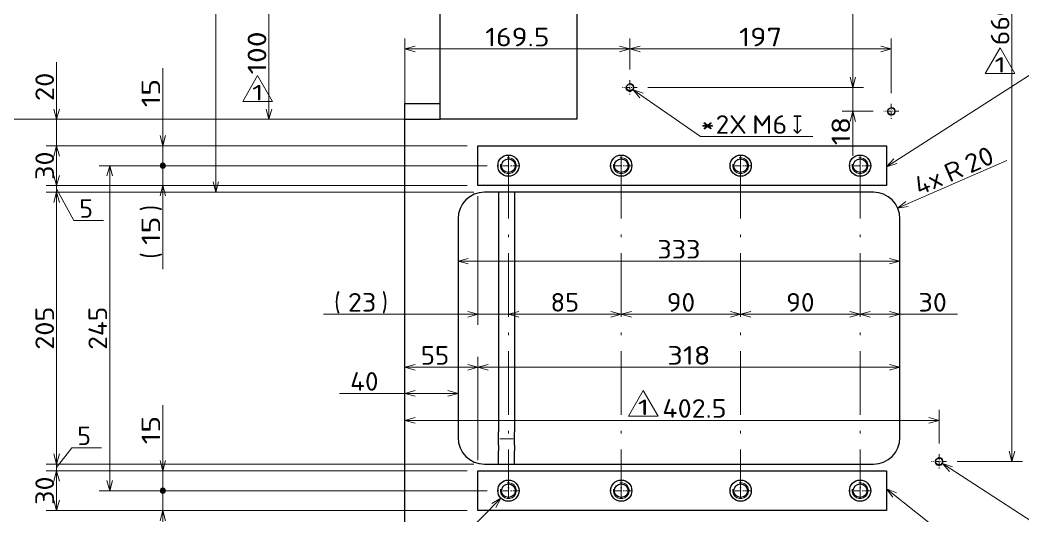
# Model space of a CAD drawing. Extents: x 0 to 1248, y -10 to 833.
# Drawn here: x 99.1 to 288.1, y 559.4 to 652.9 of the extents above; entities that cross this region are included whole.
import ezdxf
from ezdxf.enums import TextEntityAlignment as Align

# ---------------------------------------------------------------- set-up
doc = ezdxf.new("R2010")
doc.units = 0
doc.linetypes.add('DASHDOT', pattern=[18.5, 12, -3, 0.5, -3])
doc.layers.get('0').update_dxf_attribs({"lineweight": 13})
doc.styles.add('GDT', font='gdt.shx')
doc.styles.get("Standard").update_dxf_attribs({"font": 'isocp.shx'})
doc.dimstyles.get("Standard").update_dxf_attribs({"dimtxt": 2.5, "dimasz": 2.5, "dimexe": 1.25, "dimexo": 0.625, "dimtad": 1, "dimcen": 2.5, "dimadec": 0, "dimazin": 0, "dimtfac": 1, "dimtmove": 0, "dimatfit": 0, "dimfxl": 1, "dimarcsym": 0})

# ---------------------------------------------------------------- blocks, each defined once
blk = doc.blocks.new('*D2')
at = {"color": 7, "lineweight": 13}
for p, q in [((187.080863, 625.405274), (113.993362, 625.405274)), ((115.993362, 564.155274), (115.993362, 625.405274)), ((187.080863, 564.155274), (113.993362, 564.155274))]:
    blk.add_line(p, q, dxfattribs=at)
for points in [[(116.511001, 623.473424), (115.993362, 625.405274), (115.475723, 623.473424)], [(115.475723, 566.087128), (115.993362, 564.155274), (116.511001, 566.087128)]]:
    blk.add_lwpolyline(points, dxfattribs=at)
at = {"color": 7, "lineweight": 13, "width": 0.854609}
blk.add_text('245', height=3.5, rotation=90, dxfattribs=at).set_placement((115.493362, 590.720879), (115.493362, 598.839669), align=Align.FIT)
blk = doc.blocks.new('*D4')
at = {"color": 7, "lineweight": 13}
for p, q in [((189.711089, 562.734155), (133.032806, 505.498383)), ((133.032806, 505.498383), (109.585372, 505.498383))]:
    blk.add_line(p, q, dxfattribs=at)
blk.add_lwpolyline([(188.719573, 560.997231), (189.711089, 562.734155), (187.983947, 561.725694)], dxfattribs=at)
for s, width, p, p2 in [('8X', 0.953544, (111.585388, 505.998383), (117.465576, 505.998383)), ('16', 0.868247, (122.613128, 505.998383), (127.967315, 505.998383))]:
    blk.add_text(s, height=3.5, dxfattribs=dict(at, width=width)).set_placement(p, p2, align=Align.FIT)
blk.add_text('%%c', height=3.5, dxfattribs=at).set_placement((118.465576, 505.998383))
blk = doc.blocks.new('*D5')
at = {"color": 7, "lineweight": 13}
for p, q in [((290.493362, 611.217774), (290.493362, 465.405274)), ((171.618362, 550.405274), (171.618362, 465.405274)), ((171.618362, 467.405274), (290.493362, 467.405274))]:
    blk.add_line(p, q, dxfattribs=at)
for points in [[(173.550216, 467.922913), (171.618362, 467.405274), (173.550216, 466.887635)], [(288.56151, 466.887635), (290.493362, 467.405274), (288.56151, 467.922913)]]:
    blk.add_lwpolyline(points, dxfattribs=at)
at = {"color": 7, "lineweight": 13, "width": 0.8352}
blk.add_text('475.5', height=3.5, dxfattribs=at).set_placement((225.000659, 467.905274), (237.111064, 467.905274), align=Align.FIT)
blk = doc.blocks.new('*D16')
at = {"color": 7, "lineweight": 13}
blk.add_line((159.286529, 582.499329), (181.618362, 582.499329), dxfattribs=at)
for points in [[(173.550216, 583.016969), (171.618362, 582.499329), (173.550216, 581.98169)], [(179.686508, 581.98169), (181.618362, 582.499329), (179.686508, 583.016969)]]:
    blk.add_lwpolyline(points, dxfattribs=at)
at = {"color": 7, "lineweight": 13, "width": 0.868247}
blk.add_text('40', height=3.5, dxfattribs=at).set_placement((161.286529, 582.999329), (166.640716, 582.999329), align=Align.FIT)
blk = doc.blocks.new('*D17')
at = {"color": 7, "lineweight": 13}
for p, q in [((173.993362, 736.405274), (133.993362, 736.405274)), ((135.993362, 620.405274), (135.993362, 736.405274)), ((184.618362, 620.405274), (133.993362, 620.405274))]:
    blk.add_line(p, q, dxfattribs=at)
for points in [[(136.511001, 734.473424), (135.993362, 736.405274), (135.475723, 734.473424)], [(135.475723, 622.337128), (135.993362, 620.405274), (136.511001, 622.337128)]]:
    blk.add_lwpolyline(points, dxfattribs=at)
at = {"color": 7, "lineweight": 13, "width": 0.839874}
blk.add_text('464', height=3.5, rotation=90, dxfattribs=at).set_placement((135.493362, 674.345881), (135.493362, 682.464667), align=Align.FIT)
blk = doc.blocks.new('*D18')
at = {"color": 7, "lineweight": 13}
blk.add_line((181.618362, 607.405274), (264.868362, 607.405274), dxfattribs=at)
for points in [[(183.550216, 607.922913), (181.618362, 607.405274), (183.550216, 606.887635)], [(262.93651, 606.887635), (264.868362, 607.405274), (262.93651, 607.922913)]]:
    blk.add_lwpolyline(points, dxfattribs=at)
at = {"color": 7, "lineweight": 13, "width": 0.854609}
blk.add_text('333', height=3.5, dxfattribs=at).set_placement((219.183967, 607.905274), (227.302757, 607.905274), align=Align.FIT)
blk = doc.blocks.new('*D19')
at = {"color": 7, "lineweight": 13}
blk.add_line((264.451273, 617.404504), (285.005928, 626.371186), dxfattribs=at)
blk.add_lwpolyline([(266.014998, 618.651406), (264.451273, 617.404504), (266.42895, 617.702493)], dxfattribs=at)
for s, rotation, width, p, p2 in [('20', 23.568574, 0.868247, (278.065284, 623.888932), (282.972841, 626.029786)), ('R', 23.568506, 1.078998, (274.181731, 622.194787), (277.148702, 623.489083)), ('4x', 23.56849, 0.909155, (268.543028, 619.734986), (273.265149, 621.794938))]:
    blk.add_text(s, height=3.5, rotation=rotation, dxfattribs=dict(at, width=width)).set_placement(p, p2, align=Align.FIT)
blk = doc.blocks.new('*D23')
at = {"color": 7, "lineweight": 13}
for p, q in [((312.243362, 585.467774), (312.243362, 455.405274)), ((171.618362, 553.405274), (171.618362, 455.405274)), ((171.618362, 457.405274), (312.243362, 457.405274))]:
    blk.add_line(p, q, dxfattribs=at)
for points in [[(173.550216, 457.922913), (171.618362, 457.405274), (173.550216, 456.887635)], [(310.311511, 456.887635), (312.243362, 457.405274), (310.311511, 457.922913)]]:
    blk.add_lwpolyline(points, dxfattribs=at)
at = {"color": 7, "lineweight": 13, "width": 0.8352}
blk.add_text('562.5', height=3.5, dxfattribs=at).set_placement((235.875659, 457.905274), (247.986064, 457.905274), align=Align.FIT)
blk = doc.blocks.new('*D30')
at = {"color": 7, "lineweight": 13}
for p, q in [((189.84336, 659.155274), (143.993362, 659.155274)), ((145.993362, 634.155274), (145.993362, 659.155274)), ((176.243362, 634.155274), (143.993362, 634.155274))]:
    blk.add_line(p, q, dxfattribs=at)
for points in [[(146.511001, 657.223422), (145.993362, 659.155274), (145.475723, 657.223422)], [(145.475723, 636.087125), (145.993362, 634.155274), (146.511001, 636.087125)]]:
    blk.add_lwpolyline(points, dxfattribs=at)
at = {"color": 7, "lineweight": 13, "width": 0.854609}
blk.add_text('100', height=3.5, rotation=90, dxfattribs=at).set_placement((145.493362, 642.595879), (145.493362, 650.714669), align=Align.FIT)
blk = doc.blocks.new('*D31')
at = {"color": 214, "lineweight": 13}
for p, q in [((214.609386, 639.727471), (227.29277, 630.919431)), ((227.29277, 630.919431), (248.493812, 630.919431))]:
    blk.add_line(p, q, dxfattribs=at)
blk.add_lwpolyline([(216.491405, 639.050713), (214.609386, 639.727471), (215.900882, 638.200372)], dxfattribs=at)
for s, width, p, p2 in [('2X', 0.953546, (230.164043, 631.419431), (236.044246, 631.419431)), ('M6', 0.967102, (237.044246, 631.419431), (243.652774, 631.419431))]:
    blk.add_text(s, height=3.5, dxfattribs=dict(at, width=width)).set_placement(p, p2, align=Align.FIT)
at = {"color": 214, "lineweight": 13, "style": 'GDT', "width": 0.526012}
blk.add_text('x', height=3.5, dxfattribs=at).set_placement((244.65277, 631.419431), (246.493812, 631.419431), align=Align.FIT)
blk = doc.blocks.new('*D32')
at = {"color": 7, "lineweight": 13}
for p, q in [((272.243362, 573.055276), (272.243362, 579.405274)), ((171.618362, 577.405274), (272.243362, 577.405274))]:
    blk.add_line(p, q, dxfattribs=at)
for points in [[(173.550216, 577.922913), (171.618362, 577.405274), (173.550216, 576.887635)], [(270.31151, 576.887635), (272.243362, 577.405274), (270.31151, 577.922913)]]:
    blk.add_lwpolyline(points, dxfattribs=at)
at = {"color": 7, "lineweight": 13, "width": 0.8352}
blk.add_text('402.5', height=3.5, dxfattribs=at).set_placement((220.102985, 577.905274), (232.21339, 577.905274), align=Align.FIT)
blk = doc.blocks.new('*D33')
at = {"color": 7, "lineweight": 13}
for p, q in [((215.993362, 734.655274), (287.993362, 734.655274)), ((285.993362, 569.655274), (285.993362, 734.655274)), ((275.643362, 569.655274), (287.993362, 569.655274))]:
    blk.add_line(p, q, dxfattribs=at)
for points in [[(286.511, 732.723424), (285.993362, 734.655274), (285.475724, 732.723424)], [(285.475724, 571.587128), (285.993362, 569.655274), (286.511, 571.587128)]]:
    blk.add_lwpolyline(points, dxfattribs=at)
at = {"color": 7, "lineweight": 13, "width": 0.854609}
blk.add_text('660', height=3.5, rotation=90, dxfattribs=at).set_placement((285.493362, 648.095879), (285.493362, 656.214667), align=Align.FIT)
blk = doc.blocks.new('*D34')
at = {"color": 214, "lineweight": 13}
for p, q in [((272.872695, 569.2473), (294.518615, 555.21515)), ((294.518615, 555.21515), (309.84814, 555.21515))]:
    blk.add_line(p, q, dxfattribs=at)
blk.add_lwpolyline([(274.775307, 568.630807), (272.872695, 569.2473), (274.212157, 567.762093)], dxfattribs=at)
at = {"color": 214, "lineweight": 13, "width": 0.967101}
blk.add_text('M6', height=3.5, dxfattribs=at).set_placement((298.398576, 555.71515), (305.0071, 555.71515), align=Align.FIT)
at = {"color": 214, "lineweight": 13, "style": 'GDT', "width": 0.526012}
blk.add_text('x', height=3.5, dxfattribs=at).set_placement((306.0071, 555.71515), (307.848142, 555.71515), align=Align.FIT)
blk = doc.blocks.new('*D56')
at = {"color": 7, "lineweight": 13}
for p, q in [((173.993362, 736.405274), (73.993362, 736.405274)), ((75.993362, 634.155274), (75.993362, 736.405274)), ((169.618362, 634.155274), (73.993362, 634.155274))]:
    blk.add_line(p, q, dxfattribs=at)
for points in [[(76.511001, 734.473424), (75.993362, 736.405274), (75.475723, 734.473424)], [(75.475723, 636.087125), (75.993362, 634.155274), (76.511001, 636.087125)]]:
    blk.add_lwpolyline(points, dxfattribs=at)
at = {"color": 7, "lineweight": 13, "width": 0.86987}
blk.add_text('409', height=3.5, rotation=90, dxfattribs=at).set_placement((75.493362, 681.220881), (75.493362, 689.339667), align=Align.FIT)
blk = doc.blocks.new('*D57')
at = {"color": 7, "lineweight": 13}
for p, q in [((169.618362, 634.155274), (73.993362, 634.155274)), ((75.993362, 555.405274), (75.993362, 634.155274)), ((169.618362, 555.405274), (73.993362, 555.405274))]:
    blk.add_line(p, q, dxfattribs=at)
for points in [[(76.511001, 632.223424), (75.993362, 634.155274), (75.475723, 632.223424)], [(75.475723, 557.337128), (75.993362, 555.405274), (76.511001, 557.337128)]]:
    blk.add_lwpolyline(points, dxfattribs=at)
at = {"color": 7, "lineweight": 13, "width": 0.854609}
blk.add_text('315', height=3.5, rotation=90, dxfattribs=at).set_placement((75.493362, 590.720879), (75.493362, 598.839669), align=Align.FIT)
blk = doc.blocks.new('*D61')
at = {"color": 7, "lineweight": 13}
for p, q in [((176.243362, 693.905274), (83.993362, 693.905274)), ((85.993362, 549.50528), (85.993362, 693.905274)), ((176.243362, 549.50528), (83.993362, 549.50528))]:
    blk.add_line(p, q, dxfattribs=at)
for points in [[(86.511001, 691.973422), (85.993362, 693.905274), (85.475723, 691.973422)], [(85.475723, 551.437119), (85.993362, 549.50528), (86.511001, 551.437119)]]:
    blk.add_lwpolyline(points, dxfattribs=at)
at = {"color": 7, "lineweight": 13, "width": 0.8352}
blk.add_text('577.6', height=3.5, rotation=90, dxfattribs=at).set_placement((85.493362, 615.650079), (85.493362, 627.76048), align=Align.FIT)
blk = doc.blocks.new('*D66')
at = {"color": 7, "lineweight": 13}
for p, q in [((179.368362, 700.280274), (93.993362, 700.280274)), ((95.993362, 543.13028), (95.993362, 700.280274)), ((179.368362, 543.13028), (93.993362, 543.13028))]:
    blk.add_line(p, q, dxfattribs=at)
for points in [[(96.511001, 698.348423), (95.993362, 700.280274), (95.475723, 698.348423)], [(95.475723, 545.062119), (95.993362, 543.13028), (96.511001, 545.062119)]]:
    blk.add_lwpolyline(points, dxfattribs=at)
at = {"color": 7, "lineweight": 13, "width": 0.8352}
blk.add_text('628.6', height=3.5, rotation=90, dxfattribs=at).set_placement((95.493362, 615.650079), (95.493362, 627.76048), align=Align.FIT)
blk = doc.blocks.new('*D69')
at = {"color": 7, "lineweight": 13}
for p, q in [((105.993362, 624.155274), (105.993362, 644.940026)), ((169.618362, 634.155274), (103.993362, 634.155274)), ((183.368362, 629.155274), (103.993362, 629.155274))]:
    blk.add_line(p, q, dxfattribs=at)
for points in [[(105.475723, 636.087125), (105.993362, 634.155274), (106.511001, 636.087125)], [(106.511001, 627.223424), (105.993362, 629.155274), (105.475723, 627.223424)]]:
    blk.add_lwpolyline(points, dxfattribs=at)
at = {"color": 7, "lineweight": 13, "width": 0.868248}
blk.add_text('20', height=3.5, rotation=90, dxfattribs=at).set_placement((105.493362, 637.585831), (105.493362, 642.940026), align=Align.FIT)
blk = doc.blocks.new('*D70')
at = {"color": 7, "lineweight": 13}
for p, q in [((183.368362, 629.155274), (103.993362, 629.155274)), ((105.993362, 621.655274), (105.993362, 629.155274)), ((183.368362, 621.655274), (103.993362, 621.655274))]:
    blk.add_line(p, q, dxfattribs=at)
for points in [[(106.511001, 627.223424), (105.993362, 629.155274), (105.475723, 627.223424)], [(105.475723, 623.587125), (105.993362, 621.655274), (106.511001, 623.587125)]]:
    blk.add_lwpolyline(points, dxfattribs=at)
at = {"color": 7, "lineweight": 13, "width": 0.868247}
blk.add_text('30', height=3.5, rotation=90, dxfattribs=at).set_placement((105.493362, 622.728181), (105.493362, 628.082368), align=Align.FIT)
blk = doc.blocks.new('*D71')
at = {"color": 7, "lineweight": 13}
for p, q in [((105.993362, 615.405274), (105.993362, 626.655274)), ((183.368362, 621.655274), (103.993362, 621.655274)), ((184.618362, 620.405274), (103.993362, 620.405274)), ((105.993362, 621.030274), (109.255126, 615.082978)), ((109.255126, 615.082978), (114.844726, 615.082978))]:
    blk.add_line(p, q, dxfattribs=at)
for points in [[(105.475723, 623.587125), (105.993362, 621.655274), (106.511001, 623.587125)], [(106.511001, 618.47342), (105.993362, 620.405274), (105.475723, 618.47342)]]:
    blk.add_lwpolyline(points, dxfattribs=at)
at = {"color": 7, "lineweight": 13, "width": 0.913976}
blk.add_text('5', height=3.5, dxfattribs=at).set_placement((110.255126, 615.582978), (112.844726, 615.582978), align=Align.FIT)
blk = doc.blocks.new('*D72')
at = {"color": 7, "lineweight": 13}
for p, q in [((184.618362, 620.405274), (103.993362, 620.405274)), ((105.993362, 569.155274), (105.993362, 620.405274)), ((184.618362, 569.155274), (103.993362, 569.155274))]:
    blk.add_line(p, q, dxfattribs=at)
for points in [[(106.511001, 618.47342), (105.993362, 620.405274), (105.475723, 618.47342)], [(105.475723, 571.087128), (105.993362, 569.155274), (106.511001, 571.087128)]]:
    blk.add_lwpolyline(points, dxfattribs=at)
at = {"color": 7, "lineweight": 13, "width": 0.854609}
blk.add_text('205', height=3.5, rotation=90, dxfattribs=at).set_placement((105.493362, 590.720879), (105.493362, 598.839669), align=Align.FIT)
blk = doc.blocks.new('*D73')
at = {"color": 7, "lineweight": 13}
for p, q in [((105.993362, 562.905274), (105.993362, 574.155274)), ((105.993362, 568.530274), (108.874389, 572.248994)), ((108.874389, 572.248994), (114.463973, 572.248994)), ((184.618362, 569.155274), (103.993362, 569.155274)), ((183.368362, 567.905274), (103.993362, 567.905274))]:
    blk.add_line(p, q, dxfattribs=at)
for points in [[(105.475723, 571.087128), (105.993362, 569.155274), (106.511001, 571.087128)], [(106.511001, 565.97342), (105.993362, 567.905274), (105.475723, 565.97342)]]:
    blk.add_lwpolyline(points, dxfattribs=at)
at = {"color": 7, "lineweight": 13, "width": 0.913976}
blk.add_text('5', height=3.5, dxfattribs=at).set_placement((109.874374, 572.748994), (112.463973, 572.748994), align=Align.FIT)
blk = doc.blocks.new('*D74')
at = {"color": 7, "lineweight": 13}
for p, q in [((183.368362, 567.905274), (103.993362, 567.905274)), ((105.993362, 560.405274), (105.993362, 567.905274)), ((183.368362, 560.405274), (103.993362, 560.405274))]:
    blk.add_line(p, q, dxfattribs=at)
for points in [[(106.511001, 565.97342), (105.993362, 567.905274), (105.475723, 565.97342)], [(105.475723, 562.337128), (105.993362, 560.405274), (106.511001, 562.337128)]]:
    blk.add_lwpolyline(points, dxfattribs=at)
at = {"color": 7, "lineweight": 13, "width": 0.868247}
blk.add_text('30', height=3.5, rotation=90, dxfattribs=at).set_placement((105.493362, 561.478181), (105.493362, 566.832368), align=Align.FIT)
blk = doc.blocks.new('*D75')
at = {"color": 7, "lineweight": 13}
for p, q in [((125.993362, 625.905274), (125.993362, 643.772523)), ((183.368362, 629.155274), (123.993362, 629.155274)), ((187.080863, 625.405274), (123.993362, 625.405274)), ((125.993362, 620.405274), (125.993362, 624.905274))]:
    blk.add_line(p, q, dxfattribs=at)
blk.add_lwpolyline([(125.475723, 631.087125), (125.993362, 629.155274), (126.511001, 631.087125)], dxfattribs=at)
at = {"color": 7, "lineweight": 13, "const_width": 0.5}
for points in [[(126.243362, 625.405274, 1), (125.743362, 625.405274)], [(125.743362, 625.405274, 1), (126.243362, 625.405274)]]:
    blk.add_lwpolyline(points, format="xyb", dxfattribs=at)
at = {"color": 7, "lineweight": 13}
blk.add_circle((125.993362, 625.405274), 0.5, dxfattribs=at)
at = {"color": 7, "lineweight": 13, "width": 0.868247}
blk.add_text('15', height=3.5, rotation=90, dxfattribs=at).set_placement((125.493362, 636.418336), (125.493362, 641.772523), align=Align.FIT)
blk = doc.blocks.new('*D76')
at = {"color": 7, "lineweight": 13}
for p, q in [((125.993362, 625.905274), (125.993362, 630.405274)), ((187.080863, 625.405274), (123.993362, 625.405274)), ((125.993362, 605.889794), (125.993362, 624.905274)), ((183.368362, 621.655274), (123.993362, 621.655274))]:
    blk.add_line(p, q, dxfattribs=at)
at = {"color": 7, "lineweight": 13, "const_width": 0.5}
for points in [[(126.243362, 625.405274, 1), (125.743362, 625.405274)], [(125.743362, 625.405274, 1), (126.243362, 625.405274)]]:
    blk.add_lwpolyline(points, format="xyb", dxfattribs=at)
at = {"color": 7, "lineweight": 13}
blk.add_lwpolyline([(126.511001, 619.72342), (125.993362, 621.655274), (125.475723, 619.72342)], dxfattribs=at)
blk.add_circle((125.993362, 625.405274), 0.5, dxfattribs=at)
for s, p in [(')', (125.493362, 616.822022)), ('(', (125.493362, 607.889794))]:
    blk.add_text(s, height=3.5, rotation=90.000003, dxfattribs=at).set_placement(p)
at = {"color": 7, "lineweight": 13, "width": 0.868247}
blk.add_text('15', height=3.5, rotation=90, dxfattribs=at).set_placement((125.493362, 610.467835), (125.493362, 615.822022), align=Align.FIT)
blk = doc.blocks.new('*D77')
at = {"color": 7, "lineweight": 13}
for p, q in [((187.080863, 564.155274), (123.993362, 564.155274)), ((125.993362, 528.746781), (125.993362, 563.655274)), ((183.368362, 560.405274), (123.993362, 560.405274))]:
    blk.add_line(p, q, dxfattribs=at)
at = {"color": 7, "lineweight": 13, "const_width": 0.5}
for points in [[(126.243362, 564.155274, 1), (125.743362, 564.155274)], [(125.743362, 564.155274, 1), (126.243362, 564.155274)]]:
    blk.add_lwpolyline(points, format="xyb", dxfattribs=at)
at = {"color": 7, "lineweight": 13}
blk.add_lwpolyline([(126.511001, 558.47342), (125.993362, 560.405274), (125.475723, 558.47342)], dxfattribs=at)
blk.add_circle((125.993362, 564.155274), 0.5, dxfattribs=at)
for s, p in [(')', (125.493362, 539.679002)), ('(', (125.493362, 530.746781))]:
    blk.add_text(s, height=3.5, rotation=90.000003, dxfattribs=at).set_placement(p)
at = {"color": 7, "lineweight": 13, "width": 0.868247}
blk.add_text('15', height=3.5, rotation=90, dxfattribs=at).set_placement((125.493362, 533.324815), (125.493362, 538.679002), align=Align.FIT)
blk = doc.blocks.new('*D78')
at = {"color": 7, "lineweight": 13}
for p, q in [((125.993362, 564.655274), (125.993362, 580.259461)), ((183.368362, 567.905274), (123.993362, 567.905274)), ((187.080863, 564.155274), (123.993362, 564.155274))]:
    blk.add_line(p, q, dxfattribs=at)
blk.add_lwpolyline([(125.475723, 569.837128), (125.993362, 567.905274), (126.511001, 569.837128)], dxfattribs=at)
at = {"color": 7, "lineweight": 13, "const_width": 0.5}
for points in [[(126.243362, 564.155274, 1), (125.743362, 564.155274)], [(125.743362, 564.155274, 1), (126.243362, 564.155274)]]:
    blk.add_lwpolyline(points, format="xyb", dxfattribs=at)
at = {"color": 7, "lineweight": 13}
blk.add_circle((125.993362, 564.155274), 0.5, dxfattribs=at)
at = {"color": 7, "lineweight": 13, "width": 0.868247}
blk.add_text('15', height=3.5, rotation=90, dxfattribs=at).set_placement((125.493362, 572.905274), (125.493362, 578.259461), align=Align.FIT)
blk = doc.blocks.new('*D79')
at = {"color": 7, "lineweight": 13}
blk.add_line((257.368362, 597.405274), (275.722712, 597.405274), dxfattribs=at)
for points in [[(259.300214, 597.922913), (257.368362, 597.405274), (259.300214, 596.887635)], [(262.93651, 596.887635), (264.868362, 597.405274), (262.93651, 597.922913)]]:
    blk.add_lwpolyline(points, dxfattribs=at)
at = {"color": 7, "lineweight": 13, "width": 0.868247}
blk.add_text('30', height=3.5, dxfattribs=at).set_placement((268.368521, 597.905274), (273.722712, 597.905274), align=Align.FIT)
blk = doc.blocks.new('*D80')
at = {"color": 7, "lineweight": 13}
blk.add_line((234.868362, 597.405274), (257.368362, 597.405274), dxfattribs=at)
for points in [[(236.800212, 597.922913), (234.868362, 597.405274), (236.800212, 596.887635)], [(255.436509, 596.887635), (257.368362, 597.405274), (255.436509, 597.922913)]]:
    blk.add_lwpolyline(points, dxfattribs=at)
at = {"color": 7, "lineweight": 13, "width": 0.868247}
blk.add_text('90', height=3.5, dxfattribs=at).set_placement((243.441268, 597.905274), (248.795457, 597.905274), align=Align.FIT)
blk = doc.blocks.new('*D81')
at = {"color": 7, "lineweight": 13}
blk.add_line((212.368362, 597.405274), (234.868362, 597.405274), dxfattribs=at)
for points in [[(214.300212, 597.922913), (212.368362, 597.405274), (214.300212, 596.887635)], [(232.936511, 596.887635), (234.868362, 597.405274), (232.936511, 597.922913)]]:
    blk.add_lwpolyline(points, dxfattribs=at)
at = {"color": 7, "lineweight": 13, "width": 0.868247}
blk.add_text('90', height=3.5, dxfattribs=at).set_placement((220.941268, 597.905274), (226.295455, 597.905274), align=Align.FIT)
blk = doc.blocks.new('*D82')
at = {"color": 7, "lineweight": 13}
blk.add_line((191.118362, 597.405274), (212.368362, 597.405274), dxfattribs=at)
for points in [[(193.050216, 597.922913), (191.118362, 597.405274), (193.050216, 596.887635)], [(210.436508, 596.887635), (212.368362, 597.405274), (210.436508, 597.922913)]]:
    blk.add_lwpolyline(points, dxfattribs=at)
at = {"color": 7, "lineweight": 13, "width": 0.868247}
blk.add_text('85', height=3.5, dxfattribs=at).set_placement((199.066268, 597.905274), (204.420455, 597.905274), align=Align.FIT)
blk = doc.blocks.new('*D83')
at = {"color": 7, "lineweight": 13}
for p, q in [((185.368362, 619.655274), (185.368362, 595.405274)), ((156.295478, 597.405274), (196.118362, 597.405274))]:
    blk.add_line(p, q, dxfattribs=at)
for points in [[(183.436508, 596.887635), (185.368362, 597.405274), (183.436508, 597.922913)], [(193.050216, 597.922913), (191.118362, 597.405274), (193.050216, 596.887635)]]:
    blk.add_lwpolyline(points, dxfattribs=at)
for s, p in [('(', (158.295478, 597.905274)), (')', (167.227706, 597.905274))]:
    blk.add_text(s, height=3.5, dxfattribs=at).set_placement(p)
at = {"color": 7, "lineweight": 13, "width": 0.868247}
blk.add_text('23', height=3.5, dxfattribs=at).set_placement((160.873519, 597.905274), (166.227706, 597.905274), align=Align.FIT)
blk = doc.blocks.new('*D84')
at = {"color": 7, "lineweight": 13}
for p, q in [((185.368362, 569.905274), (185.368362, 589.405274)), ((185.368362, 587.405274), (264.868362, 587.405274))]:
    blk.add_line(p, q, dxfattribs=at)
for points in [[(187.300216, 587.922913), (185.368362, 587.405274), (187.300216, 586.887635)], [(262.93651, 586.887635), (264.868362, 587.405274), (262.93651, 587.922913)]]:
    blk.add_lwpolyline(points, dxfattribs=at)
at = {"color": 7, "lineweight": 13, "width": 0.854609}
blk.add_text('318', height=3.5, dxfattribs=at).set_placement((221.058967, 587.905274), (229.177757, 587.905274), align=Align.FIT)
blk = doc.blocks.new('*D85')
at = {"color": 7, "lineweight": 13}
for p, q in [((185.368362, 569.905274), (185.368362, 589.405274)), ((171.618362, 587.405274), (185.368362, 587.405274))]:
    blk.add_line(p, q, dxfattribs=at)
for points in [[(173.550216, 587.922913), (171.618362, 587.405274), (173.550216, 586.887635)], [(183.436508, 586.887635), (185.368362, 587.405274), (183.436508, 587.922913)]]:
    blk.add_lwpolyline(points, dxfattribs=at)
at = {"color": 7, "lineweight": 13, "width": 0.868247}
blk.add_text('55', height=3.5, dxfattribs=at).set_placement((174.604896, 587.905274), (179.959083, 587.905274), align=Align.FIT)
blk = doc.blocks.new('*D89')
at = {"color": 7, "lineweight": 13}
for p, q in [((337.243362, 611.580277), (337.243362, 445.405274)), ((171.618362, 550.405274), (171.618362, 445.405274)), ((171.618362, 447.405274), (337.243362, 447.405274))]:
    blk.add_line(p, q, dxfattribs=at)
for points in [[(173.550216, 447.922913), (171.618362, 447.405274), (173.550216, 446.887635)], [(335.311511, 446.887635), (337.243362, 447.405274), (335.311511, 447.922913)]]:
    blk.add_lwpolyline(points, dxfattribs=at)
at = {"color": 7, "lineweight": 13, "width": 0.8352}
blk.add_text('662.5', height=3.5, dxfattribs=at).set_placement((248.375659, 447.905274), (260.486064, 447.905274), align=Align.FIT)
blk = doc.blocks.new('*D124')
at = {"color": 7, "lineweight": 13}
for p, q in [((171.618362, 636.155274), (171.618362, 649.405274)), ((213.993362, 643.555276), (213.993362, 649.405274)), ((171.618362, 647.405274), (213.993362, 647.405274))]:
    blk.add_line(p, q, dxfattribs=at)
for points in [[(173.550216, 647.922913), (171.618362, 647.405274), (173.550216, 646.887635)], [(212.061511, 646.887635), (213.993362, 647.405274), (212.061511, 647.922913)]]:
    blk.add_lwpolyline(points, dxfattribs=at)
at = {"color": 7, "lineweight": 13, "width": 0.8352}
blk.add_text('169.5', height=3.5, dxfattribs=at).set_placement((186.750663, 647.905274), (198.86106, 647.905274), align=Align.FIT)
blk = doc.blocks.new('*D125')
at = {"color": 7, "lineweight": 13}
for p, q in [((213.993362, 643.555276), (213.993362, 649.405274)), ((263.243362, 639.055276), (263.243362, 649.405274)), ((213.993362, 647.405274), (263.243362, 647.405274))]:
    blk.add_line(p, q, dxfattribs=at)
for points in [[(215.925212, 647.922913), (213.993362, 647.405274), (215.925212, 646.887635)], [(261.31151, 646.887635), (263.243362, 647.405274), (261.31151, 647.922913)]]:
    blk.add_lwpolyline(points, dxfattribs=at)
at = {"color": 7, "lineweight": 13, "width": 0.854609}
blk.add_text('197', height=3.5, dxfattribs=at).set_placement((234.558967, 647.905274), (242.677757, 647.905274), align=Align.FIT)
blk = doc.blocks.new('*D129')
at = {"color": 7, "lineweight": 13}
for p, q in [((215.993362, 734.655274), (257.993362, 734.655274)), ((255.993362, 640.155274), (255.993362, 734.655274)), ((217.393363, 640.155274), (257.993362, 640.155274))]:
    blk.add_line(p, q, dxfattribs=at)
for points in [[(256.510999, 732.723424), (255.993362, 734.655274), (255.475725, 732.723424)], [(255.475725, 642.087125), (255.993362, 640.155274), (256.510999, 642.087125)]]:
    blk.add_lwpolyline(points, dxfattribs=at)
at = {"color": 7, "lineweight": 13, "width": 0.854609}
blk.add_text('378', height=3.5, rotation=90, dxfattribs=at).set_placement((255.493362, 687.148921), (255.493362, 695.267707), align=Align.FIT)
blk = doc.blocks.new('*D130')
at = {"color": 7, "lineweight": 13}
for p, q in [((255.993362, 627.250058), (255.993362, 645.155274)), ((217.393363, 640.155274), (257.993362, 640.155274)), ((259.843362, 635.655274), (253.993362, 635.655274))]:
    blk.add_line(p, q, dxfattribs=at)
for points in [[(255.475725, 642.087125), (255.993362, 640.155274), (256.510999, 642.087125)], [(256.510999, 633.723424), (255.993362, 635.655274), (255.475725, 633.723424)]]:
    blk.add_lwpolyline(points, dxfattribs=at)
at = {"color": 7, "lineweight": 13, "width": 0.868248}
blk.add_text('18', height=3.5, rotation=90, dxfattribs=at).set_placement((255.493362, 629.250054), (255.493362, 634.604249), align=Align.FIT)

msp = doc.modelspace()

# ---------------------------------------------------------------- linework, layer by layer
at = {"color": 7, "lineweight": 25}
for p, q in [((203.9934, 736.4053), (203.9934, 634.1553)), ((203.9934, 734.6553), (203.9934, 634.1553)), ((178.2434, 634.1553), (178.2434, 693.9053)), ((171.6184, 634.1553), (171.6184, 637.1553)), ((171.6184, 637.1553), (178.2434, 637.1553)), ((171.6184, 634.1553), (178.2434, 634.1553)), ((171.6184, 555.4053), (171.6184, 634.1553)), ((203.9934, 634.1553), (178.2434, 634.1553)), ((185.3684, 621.6553), (185.3684, 629.1553)), ((185.3684, 629.1553), (262.3684, 629.1553)), ((262.3684, 629.1553), (262.3684, 621.6553)), ((262.3684, 621.6553), (185.3684, 621.6553)), ((259.8684, 620.4053), (186.6184, 620.4053)), ((189.2434, 620.4052), (189.2434, 575.2526)), ((192.2434, 620.4052), (192.2434, 575.2526)), ((181.6184, 615.4053), (181.6184, 574.1553)), ((264.8684, 574.1553), (264.8684, 615.4053)), ((189.2434, 572.7526), (189.2434, 575.2526)), ((192.2434, 572.7526), (192.2434, 575.2526)), ((189.2434, 572.7526), (189.2434, 571.6553)), ((192.2434, 572.7526), (192.2434, 571.6553)), ((189.2434, 569.1553), (189.2434, 571.6553)), ((192.2434, 569.1553), (192.2434, 571.6553)), ((186.6184, 569.1553), (259.8684, 569.1553)), ((200.9934, 569.1553), (203.9934, 569.1553)), ((185.3684, 560.4053), (185.3684, 567.9053)), ((185.3684, 567.9053), (262.3684, 567.9053)), ((262.3684, 567.9053), (262.3684, 560.4053)), ((262.3684, 560.4053), (185.3684, 560.4053))]:
    msp.add_line(p, q, dxfattribs=at)
at = {"color": 7, "lineweight": 13}
for p, q in [((280.9471, 642.7588), (283.7471, 647.6085)), ((283.7471, 647.6085), (286.5471, 642.7588)), ((262.3684, 625.1908), (292.8798, 644.7544)), ((280.9471, 642.7588), (286.5471, 642.7588)), ((141.062, 637.5262), (143.862, 642.3759)), ((143.862, 642.3759), (146.662, 637.5262)), ((141.062, 637.5262), (146.662, 637.5262)), ((213.7223, 578.2155), (216.5223, 583.0652)), ((216.5223, 583.0652), (219.3223, 578.2155)), ((213.7223, 578.2155), (219.3223, 578.2155)), ((189.4934, 573.9128), (191.9934, 573.9128)), ((262.3684, 564.5328), (280.3242, 550.2291))]:
    msp.add_line(p, q, dxfattribs=at)
at = {"color": 7, "linetype": 'DASHDOT', "lineweight": 13, "ltscale": 0.07}
for p, q in [((213.9934, 641.5553), (213.9934, 638.7553)), ((215.3934, 640.1553), (212.5934, 640.1553)), ((263.2434, 637.0553), (263.2434, 634.2553)), ((264.6434, 635.6553), (261.8434, 635.6553)), ((272.2434, 571.0553), (272.2434, 568.2553)), ((273.6434, 569.6553), (270.8434, 569.6553))]:
    msp.add_line(p, q, dxfattribs=at)
at = {"color": 7, "linetype": 'DASHDOT', "lineweight": 13}
for p, q in [((191.1184, 627.4428), (191.1184, 564.0308)), ((212.3684, 627.4428), (212.3684, 564.0308)), ((234.8684, 627.4428), (234.8684, 564.0308)), ((257.3684, 627.4428), (257.3684, 564.0308))]:
    msp.add_line(p, q, dxfattribs=at)
at = {"color": 7, "linetype": 'DASHDOT', "lineweight": 13, "ltscale": 0.101875}
for p, q in [((193.1559, 625.4053), (189.0809, 625.4053)), ((214.4059, 625.4053), (210.3309, 625.4053)), ((236.9059, 625.4053), (232.8309, 625.4053)), ((259.4059, 625.4053), (255.3309, 625.4053)), ((191.1184, 566.1928), (191.1184, 562.1178)), ((212.3684, 566.1928), (212.3684, 562.1178)), ((234.8684, 566.1928), (234.8684, 562.1178)), ((257.3684, 566.1928), (257.3684, 562.1178)), ((193.1559, 564.1553), (189.0809, 564.1553)), ((214.4059, 564.1553), (210.3309, 564.1553)), ((236.9059, 564.1553), (232.8309, 564.1553)), ((259.4059, 564.1553), (255.3309, 564.1553))]:
    msp.add_line(p, q, dxfattribs=at)
at = {"color": 7, "lineweight": 13}
for points in [[(263.7152, 626.6693), (262.3684, 625.1908), (264.274, 625.7978)], [(264.2019, 563.734), (262.3684, 564.5328), (263.5569, 562.9243)]]:
    msp.add_lwpolyline(points, dxfattribs=at)
at = {"color": 7, "lineweight": 25}
for centre, radius in [((213.9934, 640.1553), 0.65), ((263.2434, 635.6553), 0.65), ((191.1184, 625.4053), 2), ((212.3684, 625.4053), 2), ((234.8684, 625.4053), 2), ((257.3684, 625.4053), 2), ((191.1184, 625.4053), 1.2875), ((212.3684, 625.4053), 1.2875), ((234.8684, 625.4053), 1.2875), ((257.3684, 625.4053), 1.2875), ((272.2434, 569.6553), 0.65), ((191.1184, 564.1553), 2), ((191.1184, 564.1553), 1.2875), ((212.3684, 564.1553), 2), ((212.3684, 564.1553), 1.2875), ((234.8684, 564.1553), 2), ((234.8684, 564.1553), 1.2875), ((257.3684, 564.1553), 2), ((257.3684, 564.1553), 1.2875)]:
    msp.add_circle(centre, radius, dxfattribs=at)
at = {"color": 7, "lineweight": 13}
for centre, radius in [((213.9934, 640.1553), 0.75), ((263.2434, 635.6553), 0.75), ((191.1184, 625.4053), 1.5), ((212.3684, 625.4053), 1.5), ((234.8684, 625.4053), 1.5), ((257.3684, 625.4053), 1.5), ((272.2434, 569.6553), 0.75), ((191.1184, 564.1553), 1.5), ((212.3684, 564.1553), 1.5), ((234.8684, 564.1553), 1.5), ((257.3684, 564.1553), 1.5)]:
    msp.add_arc(centre, radius, 169.999993, 100.000014, dxfattribs=at)
at = {"color": 7, "lineweight": 25}
for centre, start, end in [((186.6184, 615.4053), 90, 180), ((259.8684, 615.4053), 0, 90), ((186.6184, 574.1553), 180, 270), ((259.8684, 574.1553), 270, 0)]:
    msp.add_arc(centre, 5, start, end, dxfattribs=at)

# ---------------------------------------------------------------- texts
at = {"color": 7, "lineweight": 13}
for s, height, width, p, p2 in [('1', 2.91, 1.412506, (282.6971, 642.9523), (284.8501, 642.9523)), ('1', 2.91, 1.412505, (142.812, 637.7197), (144.9651, 637.7197)), ('*', 3.5, 1.195198, (227.3537, 631.542), (229.9433, 631.542)), ('1', 2.91, 1.412507, (215.4723, 578.409), (217.6254, 578.409))]:
    msp.add_text(s, height=height, dxfattribs=dict(at, width=width)).set_placement(p, p2, align=Align.FIT)

# ---------------------------------------------------------------- dimensions: what is measured, and where the dimension line sits
at = {"lineweight": 0}
for base, p1, p2, angle, picture, middle, dimtype in [((75.9934, 736.4053), (171.6184, 634.1553), (175.9934, 736.4053), 90, '*D56', (75.9934, 685.2803), 160), ((135.9934, 736.4053), (186.6184, 620.4053), (175.9934, 736.4053), 90, '*D17', (135.9934, 678.4053), 160), ((285.9934, 734.6553), (273.6434, 569.6553), (213.9934, 734.6553), 90, '*D33', (285.9934, 652.1553), 160), ((255.9934, 734.6553), (215.3934, 640.1553), (213.9934, 734.6553), 90, '*D129', (255.9934, 691.2083), 160), ((95.9934, 700.2803), (181.3684, 543.1303), (181.3684, 700.2803), 90, '*D66', (95.9934, 621.7053), 161), ((85.9934, 693.9053), (178.2434, 549.5053), (178.2434, 693.9053), 90, '*D61', (85.9934, 621.7053), 161), ((145.9934, 659.1553), (178.2434, 634.1553), (191.8434, 659.1553), 90, '*D30', (145.9934, 646.6553), 160), ((171.6184, 647.4053), (213.9934, 641.5553), (171.6184, 634.1553), 180, '*D124', (192.8059, 647.4053), 160), ((213.9934, 647.4053), (263.2434, 637.0553), (213.9934, 641.5553), 180, '*D125', (238.6184, 647.4053), 160), ((105.9934, 634.1553), (185.3684, 629.1553), (171.6184, 634.1553), 90, '*D69', (105.9934, 640.2629), 160), ((255.9934, 640.1553), (261.8434, 635.6553), (215.3934, 640.1553), 90, '*D130', (255.9934, 631.9272), 160), ((125.9934, 629.1553), (189.0809, 625.4053), (185.3684, 629.1553), 90, '*D75', (125.9934, 639.0954), 160), ((75.9934, 634.1553), (171.6184, 555.4053), (171.6184, 634.1553), 90, '*D57', (75.9934, 594.7803), 161), ((105.9934, 629.1553), (185.3684, 621.6553), (185.3684, 629.1553), 90, '*D70', (105.9934, 625.4053), 161), ((212.3684, 597.4053), (191.1184, 627.4428), (212.3684, 627.4428), 0, '*D82', (201.7434, 597.4053), 161), ((234.8684, 597.4053), (212.3684, 627.4428), (234.8684, 627.4428), 0, '*D81', (223.6184, 597.4053), 161), ((257.3684, 597.4053), (234.8684, 627.4428), (257.3684, 627.4428), 0, '*D80', (246.1184, 597.4053), 161), ((105.9934, 621.6553), (186.6184, 620.4053), (185.3684, 621.6553), 90, '*D71', (105.9934, 617.333), 160), ((115.9934, 625.4053), (189.0809, 564.1553), (189.0809, 625.4053), 90, '*D2', (115.9934, 594.7803), 161), ((105.9934, 620.4053), (186.6184, 569.1553), (186.6184, 620.4053), 90, '*D72', (105.9934, 594.7803), 161), ((171.6184, 447.4053), (337.2434, 613.5803), (171.6184, 552.4053), 180, '*D89', (254.4309, 447.4053), 160), ((171.6184, 467.4053), (290.4934, 613.2178), (171.6184, 552.4053), 180, '*D5', (231.0559, 467.4053), 160), ((181.6184, 607.4053), (264.8684, 609.9053), (181.6184, 609.9053), 180, '*D18', (223.2434, 607.4053), 161), ((181.6184, 582.4993), (171.6184, 579.9993), (181.6184, 579.9993), 0, '*D16', (163.9636, 582.4993), 161), ((125.9934, 564.1553), (185.3684, 567.9053), (189.0809, 564.1553), 270, '*D78', (125.9934, 575.5824), 160), ((171.6184, 577.4053), (272.2434, 571.0553), (171.6184, 574.9053), 180, '*D32', (226.1582, 577.4053), 160), ((105.9934, 569.1553), (185.3684, 567.9053), (186.6184, 569.1553), 90, '*D73', (105.9934, 574.499), 160), ((105.9934, 567.9053), (185.3684, 560.4053), (185.3684, 567.9053), 90, '*D74', (105.9934, 564.1553), 161)]:
    dim = msp.add_linear_dim(base=base, p1=p1, p2=p2, angle=angle, dimstyle='STANDARD', override={"dimlfac": 4}, dxfattribs=at)
    dim.commit()
    dim.dimension.update_dxf_attribs({"geometry": picture, "text_midpoint": middle, "dimtype": dimtype})
for p1, p2, text, picture, middle in [((213.3773, 640.5831), (214.6094, 639.7275), '2XM6<DEPTH>', '*D31', (233.6841, 626.481)), ((271.614, 570.0632), (272.8727, 569.2473), 'M6<><DEPTH>', '*D34', (299.5503, 551.9533)), ((192.5256, 565.5764), (189.7111, 562.7342), '8X<> ', '*D4', (128.2326, 500.651))]:
    dim = msp.add_diameter_dim_2p(p1=p1, p2=p2, text=text, dimstyle='STANDARD', override={"dimlfac": 4}, dxfattribs=at)
    dim.commit()
    dim.dimension.update_dxf_attribs({"geometry": picture, "text_midpoint": middle, "dimtype": 163})
for base, p1, p2, angle, picture, middle in [((125.9934, 625.4053), (185.3684, 621.6553), (189.0809, 625.4053), 90, '*D76', (125.9934, 613.1449)), ((125.9934, 560.4053), (189.0809, 564.1553), (185.3684, 560.4053), 270, '*D77', (125.9934, 536.0019))]:
    dim = msp.add_linear_dim(base=base, p1=p1, p2=p2, angle=angle, text='(<>)', dimstyle='STANDARD', override={"dimlfac": 4}, dxfattribs=at)
    dim.commit()
    dim.dimension.update_dxf_attribs({"geometry": picture, "text_midpoint": middle, "dimtype": 160})
dim = msp.add_radius_dim(center=(259.8684, 615.4053), mpoint=(264.4513, 617.4045), text='4x<>', dimstyle='STANDARD', override={"dimlfac": 4}, dxfattribs=at)
dim.commit()
dim.dimension.update_dxf_attribs({"geometry": '*D19', "text_midpoint": (275.9579, 622.4241), "dimtype": 164})
dim = msp.add_linear_dim(base=(191.1184, 597.4053), p1=(185.3684, 621.6553), p2=(191.1184, 627.4428), text='(<>)', dimstyle='STANDARD', override={"dimlfac": 4}, dxfattribs=at)
dim.commit()
dim.dimension.update_dxf_attribs({"geometry": '*D83', "text_midpoint": (163.5506, 597.4053), "dimtype": 160})
for base, p1, p2, picture, middle in [((264.8684, 597.4053), (257.3684, 627.4428), (264.8684, 599.9053), '*D79', (271.0456, 597.4053)), ((185.3684, 587.4053), (171.6184, 584.9053), (185.3684, 567.9053), '*D85', (177.282, 587.4053)), ((264.8684, 587.4053), (185.3684, 567.9053), (264.8684, 584.9053), '*D84', (225.1184, 587.4053)), ((312.2434, 457.4053), (171.6184, 555.4053), (312.2434, 587.4678), '*D23', (241.9309, 457.4053))]:
    dim = msp.add_linear_dim(base=base, p1=p1, p2=p2, dimstyle='STANDARD', override={"dimlfac": 4}, dxfattribs=at)
    dim.commit()
    dim.dimension.update_dxf_attribs({"geometry": picture, "text_midpoint": middle, "dimtype": 160})

doc.saveas('drawing.dxf')
